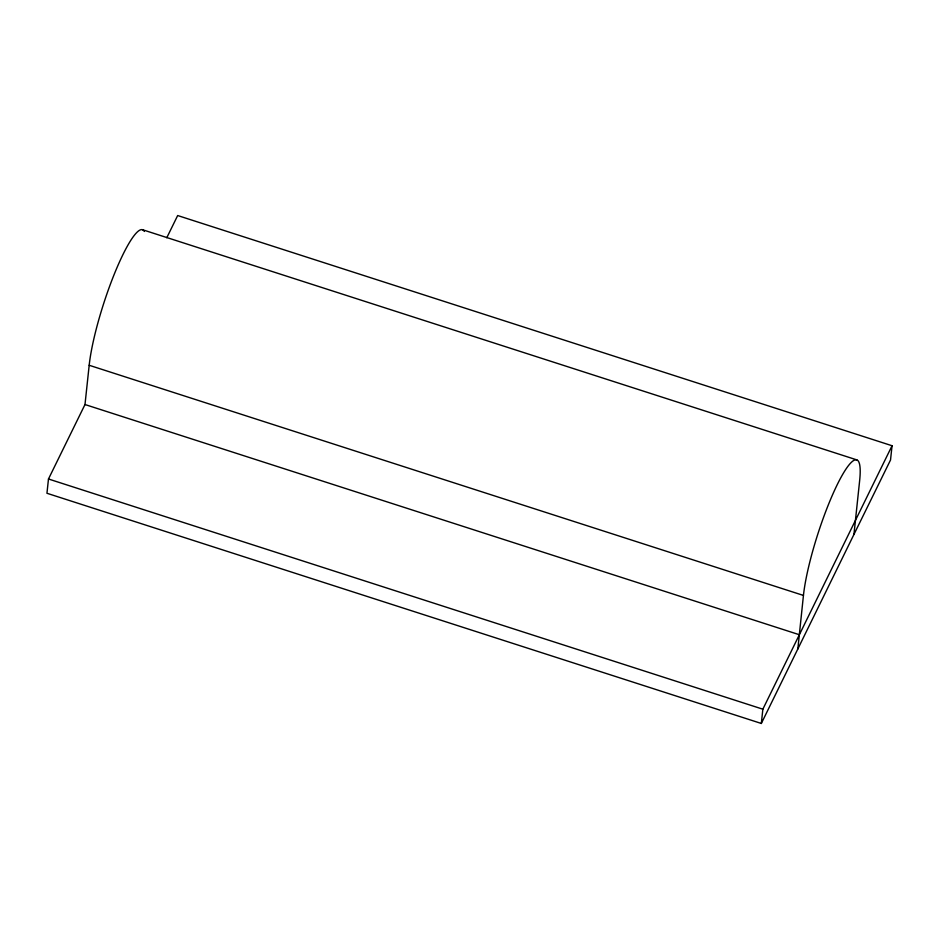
<?xml version="1.0" encoding="UTF-8"?>
<svg xmlns="http://www.w3.org/2000/svg" width="939" height="939" viewBox="0 0 939 939"><rect width="100%" height="100%" fill="white"/><g stroke="black" fill="none" stroke-linecap="round" stroke-linejoin="round"><path stroke-width="1.41" d="M797.833 649.013L803.444 595.432A82.245 14.296 -72.1 0 1 837.259 484.606A82.245 14.296 -72.1 0 1 859.619 480.885L853.95 534.444L761.329 723.464L46.95 493.268L48.476 478.996L84.991 404.533L89.182 365.271A82.245 14.296 -72.1 0 1 114.535 273.531A82.245 14.296 -72.1 0 1 143.761 230.571M761.329 723.464L762.855 709.191L892.05 445.732L177.671 215.536L166.79 237.731M892.05 445.732L890.524 460.004L853.95 534.444M142.47 229.703L856.849 459.899M89.182 365.271L803.444 595.432M84.991 404.533L799.253 634.694M48.476 478.996L762.855 709.191M144.125 231.053A82.245 14.296 -72.1 0 1 144.371 231.464"/></g></svg>
